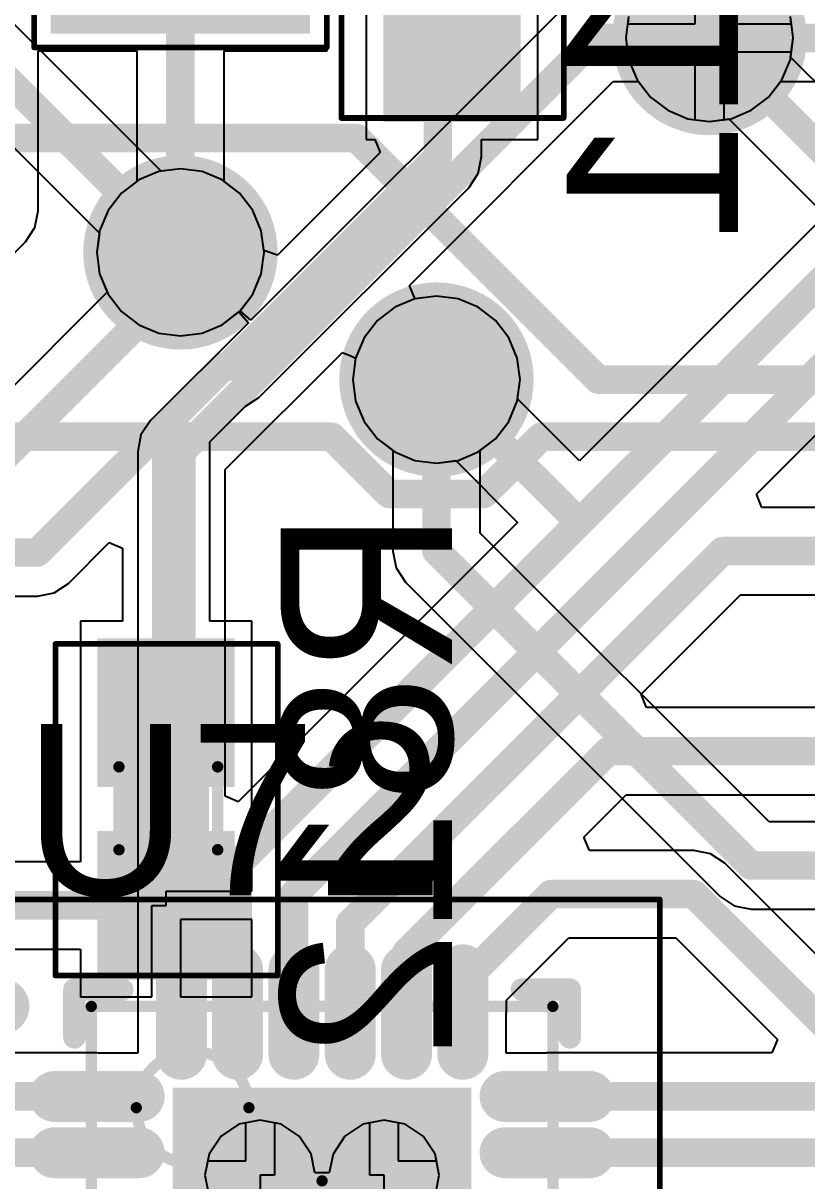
# Model space of a CAD drawing. Header units: millimetres. Extents: x 50.7 to 141.9, y 26.7 to 123.6.
# Drawn here: x 84.84 to 91.8, y 94.62 to 104.91 of the extents above; entities that cross this region are included whole.
import ezdxf

# ---------------------------------------------------------------- set-up
doc = ezdxf.new("R2010")
doc.units = ezdxf.units.MM
for name, color, linetype in [('BottomLayer', 5, 'Continuous'), ('BottomOverlay', 54, 'Continuous'), ('BottomPaste', 16, 'Continuous'), ('BottomSolder', 6, 'Continuous'), ('InternalPlane1', 76, 'Continuous'), ('InternalPlane3', 216, 'Continuous'), ('Mechanical13', 56, 'Continuous'), ('Mechanical15', 56, 'Continuous'), ('Mechanical16', 56, 'Continuous'), ('Mechanical27', 56, 'Continuous'), ('Mechanical6', 56, 'Continuous'), ('MidLayer1', 16, 'Continuous'), ('MidLayer2', 76, 'Continuous'), ('MidLayer3', 90, 'Continuous'), ('MidLayer4', 156, 'Continuous'), ('MultiLayer', 9, 'Continuous'), ('TopLayer', 1, 'Continuous'), ('TopOverlay', 2, 'Continuous'), ('TopPaste', 8, 'Continuous'), ('TopSolder', 216, 'Continuous')]:
    doc.layers.add(name, color=color, linetype=linetype)

msp = doc.modelspace()

# ---------------------------------------------------------------- linework, layer by layer
at = {"layer": 'BottomLayer'}
for p, q in [((87.537, 104.662), (87.537, 105.712)), ((87.884, 105.5), (87.884, 103.874)), ((89.408, 103.874), (89.408, 105.5)), ((90.214, 104.967), (90.189, 104.775)), ((91.675, 104.775), (91.65, 104.967)), ((90.189, 104.775), (90.214, 104.583)), ((91.652, 104.604), (91.675, 104.775)), ((84.97, 103.238), (84.97, 104.662)), ((84.97, 104.662), (85.845, 104.662)), ((85.845, 104.662), (85.845, 103.5)), ((86.621, 103.5), (86.621, 104.662)), ((86.621, 104.662), (87.537, 104.662)), ((90.214, 104.583), (90.289, 104.404)), ((93.633, 102.623), (91.652, 104.604)), ((90.289, 104.404), (90.407, 104.25)), ((90.407, 104.25), (90.561, 104.132)), ((90.561, 104.132), (90.74, 104.057)), ((90.74, 104.057), (90.932, 104.032)), ((90.932, 104.032), (91.103, 104.055)), ((91.103, 104.055), (93.197, 101.96)), ((87.884, 103.874), (87.959, 103.874)), ((87.959, 103.874), (88.007, 103.757)), ((88.907, 103.719), (88.907, 103.874)), ((88.907, 103.874), (89.408, 103.874)), ((88.007, 103.757), (87.094, 102.844)), ((88.878, 103.571), (88.907, 103.719)), ((85.845, 103.5), (85.708, 103.395)), ((86.758, 103.395), (86.621, 103.5)), ((88.794, 103.444), (88.878, 103.571)), ((85.708, 103.395), (85.59, 103.241)), ((86.876, 103.241), (86.758, 103.395)), ((86.929, 101.579), (88.794, 103.444)), ((84.941, 103.09), (84.97, 103.238)), ((85.59, 103.241), (85.515, 103.062)), ((86.951, 103.062), (86.876, 103.241)), ((84.857, 102.964), (84.941, 103.09)), ((85.515, 103.062), (85.49, 102.87)), ((86.974, 102.885), (86.951, 103.062)), ((84.452, 102.559), (84.857, 102.964)), ((87.094, 102.844), (86.974, 102.885)), ((85.49, 102.87), (85.515, 102.678)), ((85.515, 102.678), (85.583, 102.515)), ((85.583, 102.515), (84.167, 101.099)), ((88.507, 102.482), (88.315, 102.457)), ((88.699, 102.457), (88.507, 102.482)), ((88.136, 102.382), (87.982, 102.264)), ((88.315, 102.457), (88.136, 102.382)), ((88.878, 102.382), (88.699, 102.457)), ((89.032, 102.264), (88.878, 102.382)), ((87.982, 102.264), (87.864, 102.11)), ((89.15, 102.11), (89.032, 102.264)), ((87.864, 102.11), (87.789, 101.931)), ((89.225, 101.931), (89.15, 102.11)), ((87.789, 101.931), (87.764, 101.739)), ((89.25, 101.739), (89.225, 101.931)), ((87.764, 101.739), (87.789, 101.547)), ((89.225, 101.547), (89.25, 101.739)), ((86.808, 101.499), (86.929, 101.579)), ((87.789, 101.547), (87.864, 101.368)), ((89.15, 101.368), (89.225, 101.547)), ((86.494, 101.185), (86.808, 101.499)), ((87.864, 101.368), (87.982, 101.214)), ((89.032, 101.214), (89.15, 101.368)), ((86.494, 99.593), (86.494, 101.185)), ((87.982, 101.214), (88.119, 101.109)), ((88.895, 101.109), (89.032, 101.214)), ((88.119, 101.109), (88.119, 100.215)), ((88.895, 100.376), (88.895, 101.109)), ((91.462, 97.809), (88.895, 100.376)), ((85.238, 99.928), (85.6, 100.291)), ((85.6, 100.291), (85.718, 100.242)), ((85.718, 100.242), (85.718, 99.593)), ((88.119, 100.215), (88.148, 100.066)), ((88.148, 100.066), (88.232, 99.94)), ((85.112, 99.844), (85.238, 99.928)), ((88.232, 99.94), (91.026, 97.146)), ((83.261, 99.815), (84.963, 99.815)), ((84.963, 99.815), (85.112, 99.844)), ((85.718, 99.593), (85.344, 99.593)), ((85.344, 99.593), (85.344, 97.968)), ((86.868, 99.593), (86.494, 99.593)), ((86.868, 97.968), (86.868, 99.593)), ((85.344, 97.968), (85.344, 97.968)), ((85.344, 97.968), (85.344, 97.88)), ((86.868, 97.88), (86.868, 97.968)), ((86.868, 97.968), (86.868, 97.968)), ((86.868, 97.968), (86.868, 97.968)), ((85.344, 97.88), (85.344, 97.88)), ((85.344, 97.88), (85.344, 97.455)), ((86.868, 97.194), (86.868, 97.88)), ((86.868, 97.88), (86.868, 97.88)), ((93.211, 97.809), (91.462, 97.809)), ((85.344, 97.455), (84.319, 97.455)), ((86.106, 97.067), (86.106, 97.194)), ((86.106, 97.194), (86.868, 97.194)), ((91.026, 97.146), (91.152, 97.062)), ((85.979, 96.254), (85.979, 97.067)), ((85.979, 97.067), (86.106, 97.067)), ((91.152, 97.062), (91.301, 97.033)), ((91.301, 97.033), (93.211, 97.033)), ((86.868, 96.94), (86.233, 96.94)), ((86.233, 96.94), (86.233, 96.254)), ((86.868, 96.254), (86.868, 96.94)), ((84.23, 96.679), (85.344, 96.679)), ((85.344, 96.679), (85.344, 96.254)), ((85.344, 96.254), (85.979, 96.254)), ((86.233, 96.254), (86.868, 96.254)), ((86.753, 95.122), (86.594, 95.016)), ((86.814, 95.134), (86.753, 95.122)), ((86.814, 94.796), (86.814, 95.134)), ((87.129, 95.122), (87.068, 95.134)), ((87.068, 95.134), (87.068, 94.669)), ((87.288, 95.016), (87.129, 95.122)), ((87.853, 95.122), (87.694, 95.016)), ((87.914, 95.134), (87.853, 95.122)), ((87.914, 94.669), (87.914, 95.134)), ((88.229, 95.122), (88.168, 95.134)), ((88.168, 95.134), (88.168, 94.796)), ((88.388, 95.016), (88.229, 95.122)), ((86.594, 95.016), (86.488, 94.857)), ((87.394, 94.857), (87.288, 95.016)), ((87.694, 95.016), (87.588, 94.857)), ((88.494, 94.857), (88.388, 95.016)), ((86.488, 94.857), (86.476, 94.796)), ((87.427, 94.689), (87.394, 94.857)), ((87.588, 94.857), (87.554, 94.689)), ((88.506, 94.796), (88.494, 94.857)), ((86.476, 94.796), (86.814, 94.796)), ((88.168, 94.796), (88.506, 94.796)), ((87.068, 94.669), (86.941, 94.669)), ((86.941, 94.669), (86.941, 94.542)), ((87.554, 94.689), (87.427, 94.689)), ((88.041, 94.669), (87.914, 94.669)), ((88.041, 94.542), (88.041, 94.669))]:
    msp.add_line(p, q, dxfattribs=at)
at = {"layer": 'BottomLayer', "const_width": 0.254}
for points in [[(86.233, 102.87), (86.233, 105.266)], [(90.932, 104.775), (93.472, 102.235)], [(88.519, 103.719), (88.519, 104.687)], [(86.654, 101.854), (88.519, 103.719)], [(86.233, 102.616), (86.233, 102.87)], [(84.328, 100.711), (86.233, 102.616)], [(86.106, 101.346), (86.614, 101.854)], [(86.614, 101.854), (86.654, 101.854)], [(88.507, 100.215), (88.507, 101.739)], [(84.963, 100.203), (86.106, 101.346)], [(86.106, 98.781), (86.106, 101.346)], [(82.563, 100.203), (84.963, 100.203)], [(88.507, 100.215), (91.301, 97.421)], [(91.301, 97.421), (93.587, 97.421)], [(84.081, 97.067), (86.106, 97.067)], [(85.94, 96.901), (86.106, 97.067)]]:
    msp.add_lwpolyline(points, dxfattribs=at)
at = {"layer": 'BottomLayer'}
for points, const_width in [([(90.691, 104.775, 1), (91.173, 104.775, 1)], 0.483), ([(90.868, 104.775, 1), (90.995, 104.775, 1)], 0.127), ([(88.456, 104.687, 1), (88.582, 104.687, 1)], 0.127), ([(88.456, 103.719, 1), (88.582, 103.719, 1)], 0.127), ([(88.456, 103.719, 1), (88.582, 103.719, 1)], 0.127), ([(85.992, 102.87, 1), (86.474, 102.87, 1)], 0.483), ([(86.169, 102.87, 1), (86.296, 102.87, 1)], 0.127), ([(86.169, 102.87, 1), (86.296, 102.87, 1)], 0.127), ([(86.169, 102.616, 1), (86.296, 102.616, 1)], 0.127), ([(86.169, 102.616, 1), (86.296, 102.616, 1)], 0.127), ([(88.266, 101.739, 1), (88.748, 101.739, 1)], 0.483), ([(86.55, 101.854, 1), (86.677, 101.854, 1)], 0.127), ([(86.55, 101.854, 1), (86.677, 101.854, 1)], 0.127), ([(86.59, 101.854, 1), (86.717, 101.854, 1)], 0.127), ([(86.59, 101.854, 1), (86.717, 101.854, 1)], 0.127), ([(88.443, 101.739, 1), (88.57, 101.739, 1)], 0.127), ([(86.042, 101.346, 1), (86.169, 101.346, 1)], 0.127), ([(86.042, 101.346, 1), (86.169, 101.346, 1)], 0.127), ([(86.042, 101.346, 1), (86.169, 101.346, 1)], 0.127), ([(84.899, 100.203, 1), (85.026, 100.203, 1)], 0.127), ([(84.899, 100.203, 1), (85.026, 100.203, 1)], 0.127), ([(88.443, 100.215, 1), (88.57, 100.215, 1)], 0.127), ([(88.443, 100.215, 1), (88.57, 100.215, 1)], 0.127), ([(86.042, 98.781, 1), (86.169, 98.781, 1)], 0.127), ([(91.237, 97.421, 1), (91.364, 97.421, 1)], 0.127), ([(91.237, 97.421, 1), (91.364, 97.421, 1)], 0.127), ([(86.042, 97.067, 1), (86.169, 97.067, 1)], 0.127), ([(86.042, 97.067, 1), (86.169, 97.067, 1)], 0.127), ([(85.877, 96.901, 1), (86.004, 96.901, 1)], 0.127)]:
    msp.add_lwpolyline(points, format="xyb", close=True, dxfattribs=dict(at, const_width=const_width))
for points in [[(89.154, 104.128), (89.154, 105.246), (88.138, 104.128), (88.138, 105.246)], [(86.614, 98.222), (86.614, 99.339), (85.598, 98.222), (85.598, 99.339)], [(86.614, 96.508), (86.614, 97.626), (85.598, 96.508), (85.598, 97.626)]]:
    msp.add_solid(points, dxfattribs=at)
at = {"layer": 'BottomOverlay'}
msp.add_solid([(86.487, 97.688), (86.487, 98.146), (85.725, 97.688), (85.725, 98.146)], dxfattribs=at)
at = {"layer": 'BottomPaste'}
for points in [[(89.154, 104.128), (89.154, 105.246), (88.138, 104.128), (88.138, 105.246)], [(86.614, 98.222), (86.614, 99.339), (85.598, 98.222), (85.598, 99.339)], [(86.614, 96.508), (86.614, 97.626), (85.598, 96.508), (85.598, 97.626)]]:
    msp.add_solid(points, dxfattribs=at)
at = {"layer": 'BottomSolder', "const_width": 0.584}
for points in [[(90.64, 104.775, 1), (91.224, 104.775, 1)], [(85.941, 102.87, 1), (86.525, 102.87, 1)], [(88.215, 101.739, 1), (88.799, 101.739, 1)]]:
    msp.add_lwpolyline(points, format="xyb", close=True, dxfattribs=at)
at = {"layer": 'BottomSolder'}
for points in [[(85.081, 104.814), (87.385, 104.814), (85.081, 105.718), (87.385, 105.718)], [(89.256, 104.027), (89.256, 105.347), (88.036, 104.027), (88.036, 105.347)], [(86.716, 98.12), (86.716, 99.441), (85.496, 98.12), (85.496, 99.441)], [(86.716, 96.407), (86.716, 97.727), (85.496, 96.407), (85.496, 97.727)]]:
    msp.add_solid(points, dxfattribs=at)
at = {"layer": 'InternalPlane1', "const_width": 0.864}
for points in [[(90.5, 104.775, 1), (91.364, 104.775, 1)], [(85.801, 102.87, 1), (86.665, 102.87, 1)], [(88.075, 101.739, 1), (88.939, 101.739, 1)]]:
    msp.add_lwpolyline(points, format="xyb", close=True, dxfattribs=at)
at = {"layer": 'InternalPlane3', "const_width": 0.864}
for points in [[(90.5, 104.775, 1), (91.364, 104.775, 1)], [(85.801, 102.87, 1), (86.665, 102.87, 1)], [(88.075, 101.739, 1), (88.939, 101.739, 1)]]:
    msp.add_lwpolyline(points, format="xyb", close=True, dxfattribs=at)
at = {"layer": 'Mechanical13', "const_width": 0.1}
for points in [[(85.441, 96.169), (89.541, 96.169)], [(85.441, 92.069), (85.441, 96.169)], [(89.541, 92.069), (89.541, 96.169)]]:
    msp.add_lwpolyline(points, dxfattribs=at)
at = {"layer": 'Mechanical13'}
for points, const_width in [([(85.416, 96.169, 1), (85.466, 96.169, 1)], 0.05), ([(85.416, 96.169, 1), (85.466, 96.169, 1)], 0.05), ([(89.516, 96.169, 1), (89.566, 96.169, 1)], 0.05), ([(89.516, 96.169, 1), (89.566, 96.169, 1)], 0.05), ([(86.841, 95.269, 1), (85.841, 95.269, 1)], 0.1), ([(85.816, 95.269, 1), (85.866, 95.269, 1)], 0.05), ([(86.816, 95.269, 1), (86.866, 95.269, 1)], 0.05)]:
    msp.add_lwpolyline(points, format="xyb", close=True, dxfattribs=dict(at, const_width=const_width))
at = {"layer": 'Mechanical15'}
for points, const_width in [([(84.933, 104.691), (84.933, 106.891)], 0.05), ([(87.533, 104.691), (87.533, 106.891)], 0.05), ([(84.933, 104.691), (87.533, 104.691)], 0.05), ([(84.491, 97.119), (90.491, 97.119)], 0.05), ([(90.491, 91.119), (90.491, 97.119)], 0.05), ([(87.491, 93.619), (87.491, 94.619)], 0.1)]:
    msp.add_lwpolyline(points, dxfattribs=dict(at, const_width=const_width))
for points, const_width in [([(84.921, 104.691, 1), (84.945, 104.691, 1)], 0.025), ([(84.921, 104.691, 1), (84.945, 104.691, 1)], 0.025), ([(87.521, 104.691, 1), (87.545, 104.691, 1)], 0.025), ([(87.521, 104.691, 1), (87.545, 104.691, 1)], 0.025), ([(90.478, 97.119, 1), (90.503, 97.119, 1)], 0.025), ([(90.478, 97.119, 1), (90.503, 97.119, 1)], 0.025), ([(87.466, 94.619, 1), (87.516, 94.619, 1)], 0.05)]:
    msp.add_lwpolyline(points, format="xyb", close=True, dxfattribs=dict(at, const_width=const_width))
at = {"layer": 'Mechanical16', "const_width": 0.102}
for points in [[(85.687, 97.561), (85.687, 98.298)], [(86.563, 97.561), (86.563, 98.298)]]:
    msp.add_lwpolyline(points, dxfattribs=at)
at = {"layer": 'Mechanical16', "const_width": 0.0508}
for points in [[(85.662, 98.298, 1), (85.712, 98.298, 1)], [(86.538, 98.298, 1), (86.589, 98.298, 1)], [(85.662, 97.561, 1), (85.712, 97.561, 1)], [(86.538, 97.561, 1), (86.589, 97.561, 1)]]:
    msp.add_lwpolyline(points, format="xyb", close=True, dxfattribs=at)
at = {"layer": 'Mechanical16'}
for points in [[(89.129, 104.699), (89.129, 105.199), (88.176, 104.699), (88.176, 105.199)], [(86.589, 98.247), (86.589, 98.755), (85.636, 98.247), (85.636, 98.755)], [(86.589, 97.079), (86.589, 97.579), (85.636, 97.079), (85.636, 97.579)]]:
    msp.add_solid(points, dxfattribs=at)
at = {"layer": 'Mechanical27', "const_width": 0.0508}
for points in [[(87.663, 104.064), (87.663, 107.01)], [(89.637, 104.064), (89.637, 107.01)], [(87.663, 104.064), (89.637, 104.064)], [(85.123, 96.444), (85.123, 99.39)], [(85.123, 99.39), (87.097, 99.39)], [(87.097, 96.444), (87.097, 99.39)], [(85.123, 96.444), (87.097, 96.444)]]:
    msp.add_lwpolyline(points, dxfattribs=at)
at = {"layer": 'Mechanical27', "const_width": 0.0254}
for points in [[(87.65, 104.064, 1), (87.676, 104.064, 1)], [(87.65, 104.064, 1), (87.676, 104.064, 1)], [(89.624, 104.064, 1), (89.649, 104.064, 1)], [(89.624, 104.064, 1), (89.649, 104.064, 1)], [(85.11, 99.39, 1), (85.136, 99.39, 1)], [(85.11, 99.39, 1), (85.136, 99.39, 1)], [(87.084, 99.39, 1), (87.109, 99.39, 1)], [(87.084, 99.39, 1), (87.109, 99.39, 1)], [(85.11, 96.444, 1), (85.136, 96.444, 1)], [(85.11, 96.444, 1), (85.136, 96.444, 1)], [(87.084, 96.444, 1), (87.109, 96.444, 1)], [(87.084, 96.444, 1), (87.109, 96.444, 1)]]:
    msp.add_lwpolyline(points, format="xyb", close=True, dxfattribs=at)
at = {"layer": 'Mechanical6'}
msp.add_solid([(86.411, 97.717), (86.411, 98.12), (85.806, 97.717), (85.806, 98.12)], dxfattribs=at)
at = {"layer": 'MidLayer1'}
for points, const_width in [([(90.691, 104.775, 1), (91.173, 104.775, 1)], 0.483), ([(87.733, 103.886, 1), (87.86, 103.886, 1)], 0.127), ([(87.733, 103.886, 1), (87.86, 103.886, 1)], 0.127), ([(85.992, 102.87, 1), (86.474, 102.87, 1)], 0.483), ([(88.266, 101.739, 1), (88.748, 101.739, 1)], 0.483), ([(89.88, 101.739, 1), (90.007, 101.739, 1)], 0.127), ([(89.88, 101.739, 1), (90.007, 101.739, 1)], 0.127), ([(87.515, 101.231, 1), (87.642, 101.231, 1)], 0.127), ([(87.515, 101.231, 1), (87.642, 101.231, 1)], 0.127), ([(89.372, 101.231, 1), (89.499, 101.231, 1)], 0.127), ([(89.372, 101.231, 1), (89.499, 101.231, 1)], 0.127), ([(88.023, 100.723, 1), (88.15, 100.723, 1)], 0.127), ([(88.023, 100.723, 1), (88.15, 100.723, 1)], 0.127), ([(88.864, 100.723, 1), (88.991, 100.723, 1)], 0.127), ([(88.864, 100.723, 1), (88.991, 100.723, 1)], 0.127)]:
    msp.add_lwpolyline(points, format="xyb", close=True, dxfattribs=dict(at, const_width=const_width))
at = {"layer": 'MidLayer1', "const_width": 0.254}
for points in [[(64.687, 103.886), (87.797, 103.886)], [(87.797, 103.886), (89.944, 101.739)], [(89.944, 101.739), (94.305, 101.739)], [(73.942, 101.231), (87.578, 101.231)], [(87.578, 101.231), (88.086, 100.723)], [(88.928, 100.723), (89.436, 101.231)], [(89.436, 101.231), (94.095, 101.231)], [(88.086, 100.723), (88.928, 100.723)]]:
    msp.add_lwpolyline(points, dxfattribs=at)
at = {"layer": 'MidLayer2', "const_width": 0.483}
for points in [[(90.691, 104.775, 1), (91.173, 104.775, 1)], [(85.992, 102.87, 1), (86.474, 102.87, 1)], [(88.266, 101.739, 1), (88.748, 101.739, 1)]]:
    msp.add_lwpolyline(points, format="xyb", close=True, dxfattribs=at)
at = {"layer": 'MidLayer3'}
for p, q in [((90.805, 104.902), (90.805, 105.501)), ((91.059, 105.501), (91.059, 104.902)), ((90.214, 104.967), (90.206, 104.902)), ((91.658, 104.902), (91.65, 104.967)), ((90.206, 104.902), (90.805, 104.902)), ((91.059, 104.902), (91.658, 104.902)), ((90.805, 104.648), (90.206, 104.648)), ((90.206, 104.648), (90.214, 104.583)), ((90.805, 104.049), (90.805, 104.648)), ((91.658, 104.648), (91.059, 104.648)), ((91.059, 104.648), (91.059, 104.049)), ((91.65, 104.583), (91.658, 104.648)), ((90.214, 104.583), (90.289, 104.404)), ((91.575, 104.404), (91.65, 104.583)), ((90.289, 104.404), (90.407, 104.25)), ((91.457, 104.25), (91.575, 104.404)), ((90.407, 104.25), (90.561, 104.132)), ((91.303, 104.132), (91.457, 104.25)), ((90.561, 104.132), (90.74, 104.057)), ((91.124, 104.057), (91.303, 104.132)), ((90.74, 104.057), (90.805, 104.049)), ((91.059, 104.049), (91.124, 104.057)), ((86.233, 103.613), (86.041, 103.588)), ((86.425, 103.588), (86.233, 103.613)), ((85.862, 103.513), (85.708, 103.395)), ((86.041, 103.588), (85.862, 103.513)), ((86.604, 103.513), (86.425, 103.588)), ((86.758, 103.395), (86.604, 103.513)), ((85.708, 103.395), (85.59, 103.241)), ((86.876, 103.241), (86.758, 103.395)), ((85.59, 103.241), (85.515, 103.062)), ((86.951, 103.062), (86.876, 103.241)), ((85.515, 103.062), (85.49, 102.87)), ((86.976, 102.87), (86.951, 103.062)), ((85.49, 102.87), (85.515, 102.678)), ((86.951, 102.678), (86.976, 102.87)), ((85.515, 102.678), (85.59, 102.499)), ((86.876, 102.499), (86.951, 102.678)), ((85.59, 102.499), (85.708, 102.345)), ((86.758, 102.345), (86.876, 102.499)), ((88.507, 102.482), (88.315, 102.457)), ((88.699, 102.457), (88.507, 102.482)), ((88.136, 102.382), (87.982, 102.264)), ((88.315, 102.457), (88.136, 102.382)), ((88.878, 102.382), (88.699, 102.457)), ((89.032, 102.264), (88.878, 102.382)), ((85.708, 102.345), (85.862, 102.227)), ((86.604, 102.227), (86.758, 102.345)), ((87.982, 102.264), (87.864, 102.11)), ((89.15, 102.11), (89.032, 102.264)), ((85.862, 102.227), (86.041, 102.152)), ((86.425, 102.152), (86.604, 102.227)), ((86.041, 102.152), (86.233, 102.127)), ((86.233, 102.127), (86.425, 102.152)), ((87.864, 102.11), (87.789, 101.931)), ((89.225, 101.931), (89.15, 102.11)), ((87.789, 101.931), (87.764, 101.739)), ((89.25, 101.739), (89.225, 101.931)), ((87.764, 101.739), (87.789, 101.547)), ((89.225, 101.547), (89.25, 101.739)), ((87.789, 101.547), (87.864, 101.368)), ((89.15, 101.368), (89.225, 101.547)), ((87.864, 101.368), (87.982, 101.214)), ((89.032, 101.214), (89.15, 101.368)), ((87.982, 101.214), (88.136, 101.096)), ((88.878, 101.096), (89.032, 101.214)), ((88.136, 101.096), (88.315, 101.021)), ((88.699, 101.021), (88.878, 101.096)), ((88.315, 101.021), (88.507, 100.996)), ((88.507, 100.996), (88.699, 101.021)), ((86.753, 95.122), (86.594, 95.016)), ((86.941, 95.159), (86.753, 95.122)), ((87.129, 95.122), (86.941, 95.159)), ((87.288, 95.016), (87.129, 95.122)), ((87.853, 95.122), (87.694, 95.016)), ((88.041, 95.159), (87.853, 95.122)), ((88.229, 95.122), (88.041, 95.159)), ((88.388, 95.016), (88.229, 95.122)), ((86.594, 95.016), (86.488, 94.857)), ((87.394, 94.857), (87.288, 95.016)), ((87.694, 95.016), (87.588, 94.857)), ((88.494, 94.857), (88.388, 95.016)), ((86.488, 94.857), (86.451, 94.669)), ((87.427, 94.689), (87.394, 94.857)), ((87.588, 94.857), (87.554, 94.689)), ((88.531, 94.669), (88.494, 94.857)), ((86.451, 94.669), (86.488, 94.481)), ((87.554, 94.689), (87.427, 94.689)), ((88.494, 94.481), (88.531, 94.669))]:
    msp.add_line(p, q, dxfattribs=at)
at = {"layer": 'MidLayer3', "const_width": 0.483}
for points in [[(90.691, 104.775, 1), (91.173, 104.775, 1)], [(85.992, 102.87, 1), (86.474, 102.87, 1)], [(88.266, 101.739, 1), (88.748, 101.739, 1)]]:
    msp.add_lwpolyline(points, format="xyb", close=True, dxfattribs=at)
at = {"layer": 'MidLayer4'}
for p, q in [((90.214, 104.967), (90.189, 104.775)), ((91.675, 104.775), (91.65, 104.967)), ((90.189, 104.775), (90.214, 104.583)), ((91.65, 104.583), (91.675, 104.775)), ((90.214, 104.583), (90.289, 104.404)), ((91.575, 104.404), (91.65, 104.583)), ((90.289, 104.404), (90.407, 104.25)), ((91.457, 104.25), (91.575, 104.404)), ((90.407, 104.25), (90.561, 104.132)), ((91.303, 104.132), (91.457, 104.25)), ((90.561, 104.132), (90.74, 104.057)), ((91.124, 104.057), (91.303, 104.132)), ((90.74, 104.057), (90.932, 104.032)), ((90.932, 104.032), (91.124, 104.057)), ((86.233, 103.613), (86.041, 103.588)), ((86.425, 103.588), (86.233, 103.613)), ((85.862, 103.513), (85.708, 103.395)), ((86.041, 103.588), (85.862, 103.513)), ((86.604, 103.513), (86.425, 103.588)), ((86.758, 103.395), (86.604, 103.513)), ((85.708, 103.395), (85.59, 103.241)), ((86.876, 103.241), (86.758, 103.395)), ((85.59, 103.241), (85.515, 103.062)), ((86.951, 103.062), (86.876, 103.241)), ((85.515, 103.062), (85.49, 102.87)), ((86.976, 102.87), (86.951, 103.062)), ((85.49, 102.87), (85.515, 102.678)), ((86.951, 102.678), (86.976, 102.87)), ((85.515, 102.678), (85.59, 102.499)), ((86.876, 102.499), (86.951, 102.678)), ((85.59, 102.499), (85.708, 102.345)), ((86.758, 102.345), (86.876, 102.499)), ((88.507, 102.482), (88.315, 102.457)), ((88.699, 102.457), (88.507, 102.482)), ((88.136, 102.382), (87.982, 102.264)), ((88.315, 102.457), (88.136, 102.382)), ((88.878, 102.382), (88.699, 102.457)), ((89.032, 102.264), (88.878, 102.382)), ((85.708, 102.345), (85.862, 102.227)), ((86.604, 102.227), (86.758, 102.345)), ((87.982, 102.264), (87.864, 102.11)), ((89.15, 102.11), (89.032, 102.264)), ((85.862, 102.227), (86.041, 102.152)), ((86.425, 102.152), (86.604, 102.227)), ((86.041, 102.152), (86.233, 102.127)), ((86.233, 102.127), (86.425, 102.152)), ((87.864, 102.11), (87.789, 101.931)), ((89.225, 101.931), (89.15, 102.11)), ((87.789, 101.931), (87.764, 101.739)), ((89.25, 101.739), (89.225, 101.931)), ((87.764, 101.739), (87.789, 101.547)), ((89.225, 101.547), (89.25, 101.739)), ((87.789, 101.547), (87.864, 101.368)), ((89.15, 101.368), (89.225, 101.547)), ((87.864, 101.368), (87.982, 101.214)), ((89.032, 101.214), (89.15, 101.368)), ((87.982, 101.214), (88.136, 101.096)), ((88.878, 101.096), (89.032, 101.214)), ((88.136, 101.096), (88.315, 101.021)), ((88.699, 101.021), (88.878, 101.096)), ((88.315, 101.021), (88.507, 100.996)), ((88.507, 100.996), (88.699, 101.021)), ((86.753, 95.122), (86.594, 95.016)), ((86.814, 95.134), (86.753, 95.122)), ((86.814, 94.796), (86.814, 95.134)), ((87.129, 95.122), (87.068, 95.134)), ((87.068, 95.134), (87.068, 94.669)), ((87.288, 95.016), (87.129, 95.122)), ((87.853, 95.122), (87.694, 95.016)), ((87.914, 95.134), (87.853, 95.122)), ((87.914, 94.669), (87.914, 95.134)), ((88.229, 95.122), (88.168, 95.134)), ((88.168, 95.134), (88.168, 94.796)), ((88.388, 95.016), (88.229, 95.122)), ((86.594, 95.016), (86.488, 94.857)), ((87.394, 94.857), (87.288, 95.016)), ((87.694, 95.016), (87.588, 94.857)), ((88.494, 94.857), (88.388, 95.016)), ((86.488, 94.857), (86.476, 94.796)), ((87.427, 94.689), (87.394, 94.857)), ((87.588, 94.857), (87.554, 94.689)), ((88.506, 94.796), (88.494, 94.857)), ((86.476, 94.796), (86.814, 94.796)), ((88.168, 94.796), (88.506, 94.796)), ((87.068, 94.669), (86.941, 94.669)), ((86.941, 94.669), (86.941, 94.542)), ((87.554, 94.689), (87.427, 94.689)), ((88.041, 94.669), (87.914, 94.669)), ((88.041, 94.542), (88.041, 94.669))]:
    msp.add_line(p, q, dxfattribs=at)
at = {"layer": 'MidLayer4', "const_width": 0.483}
for points in [[(90.691, 104.775, 1), (91.173, 104.775, 1)], [(85.992, 102.87, 1), (86.474, 102.87, 1)], [(88.266, 101.739, 1), (88.748, 101.739, 1)]]:
    msp.add_lwpolyline(points, format="xyb", close=True, dxfattribs=at)
at = {"layer": 'MultiLayer', "const_width": 0.483}
for points in [[(90.691, 104.775, 1), (91.173, 104.775, 1)], [(85.992, 102.87, 1), (86.474, 102.87, 1)], [(88.266, 101.739, 1), (88.748, 101.739, 1)]]:
    msp.add_lwpolyline(points, format="xyb", close=True, dxfattribs=at)
at = {"layer": 'TopLayer'}
for p, q in [((86.062, 103.59), (83.603, 106.05)), ((83.298, 105.256), (85.513, 103.041)), ((89.641, 105.05), (86.858, 102.266)), ((88.266, 102.575), (90.077, 104.387)), ((90.077, 104.387), (90.302, 104.387)), ((90.302, 104.387), (90.407, 104.25)), ((91.457, 104.25), (91.562, 104.387)), ((91.562, 104.387), (92.027, 104.387)), ((90.407, 104.25), (90.561, 104.132)), ((91.303, 104.132), (91.457, 104.25)), ((90.561, 104.132), (90.74, 104.057)), ((91.124, 104.057), (91.303, 104.132)), ((90.74, 104.057), (90.932, 104.032)), ((90.932, 104.032), (91.124, 104.057)), ((86.233, 103.613), (86.062, 103.59)), ((86.425, 103.588), (86.233, 103.613)), ((86.604, 103.513), (86.425, 103.588)), ((86.758, 103.395), (86.604, 103.513)), ((86.876, 103.241), (86.758, 103.395)), ((86.951, 103.062), (86.876, 103.241)), ((92.027, 103.268), (89.777, 101.018)), ((85.513, 103.041), (85.49, 102.87)), ((86.976, 102.87), (86.951, 103.062)), ((85.49, 102.87), (85.515, 102.678)), ((86.951, 102.678), (86.976, 102.87)), ((85.515, 102.678), (85.59, 102.499)), ((86.876, 102.499), (86.951, 102.678)), ((88.299, 102.494), (88.266, 102.575)), ((85.59, 102.499), (85.708, 102.345)), ((86.763, 102.35), (86.876, 102.499)), ((88.317, 102.457), (88.299, 102.494)), ((88.507, 102.482), (88.317, 102.457)), ((88.699, 102.457), (88.507, 102.482)), ((88.878, 102.382), (88.699, 102.457)), ((89.032, 102.264), (88.878, 102.382)), ((85.708, 102.345), (85.862, 102.227)), ((86.604, 102.227), (86.753, 102.34)), ((86.753, 102.34), (86.753, 102.34)), ((86.753, 102.34), (86.753, 102.34)), ((86.753, 102.34), (86.837, 102.245)), ((86.858, 102.266), (86.763, 102.35)), ((89.15, 102.11), (89.032, 102.264)), ((85.862, 102.227), (86.041, 102.152)), ((86.837, 102.245), (85.966, 101.375)), ((86.425, 102.152), (86.604, 102.227)), ((86.041, 102.152), (86.233, 102.127)), ((86.233, 102.127), (86.425, 102.152)), ((89.225, 101.931), (89.15, 102.11)), ((86.629, 100.939), (87.671, 101.98)), ((87.671, 101.98), (87.752, 101.947)), ((87.752, 101.947), (87.789, 101.929)), ((87.789, 101.929), (87.764, 101.739)), ((89.25, 101.739), (89.225, 101.931)), ((91.348, 100.721), (92.478, 101.851)), ((87.764, 101.739), (87.789, 101.547)), ((89.227, 101.568), (89.25, 101.739)), ((87.789, 101.547), (87.864, 101.368)), ((89.777, 101.018), (89.227, 101.568)), ((85.966, 101.375), (85.882, 101.249)), ((87.864, 101.368), (87.982, 101.214)), ((85.882, 101.249), (85.853, 101.1)), ((87.982, 101.214), (88.136, 101.096)), ((85.853, 101.1), (85.853, 96.119)), ((88.136, 101.096), (88.315, 101.021)), ((86.629, 98.037), (86.629, 100.939)), ((88.315, 101.021), (88.507, 100.996)), ((88.507, 100.996), (88.678, 101.019)), ((88.678, 101.019), (89.228, 100.469)), ((91.397, 100.603), (91.348, 100.721)), ((92.449, 100.603), (91.397, 100.603)), ((89.228, 100.469), (86.747, 97.988)), ((90.324, 98.943), (91.208, 99.827)), ((91.208, 99.827), (92.449, 99.827)), ((90.373, 98.825), (90.324, 98.943)), ((94.188, 98.825), (90.373, 98.825)), ((89.816, 97.673), (90.192, 98.049)), ((90.192, 98.049), (93.25, 98.049)), ((86.747, 97.988), (86.629, 98.037)), ((89.865, 97.555), (89.816, 97.673)), ((90.793, 97.555), (89.865, 97.555)), ((90.942, 97.526), (90.793, 97.555)), ((91.068, 97.442), (90.942, 97.526)), ((92.752, 95.757), (91.068, 97.442)), ((89.129, 96.224), (89.684, 96.779)), ((89.684, 96.779), (90.632, 96.779)), ((90.632, 96.779), (91.536, 95.875)), ((89.129, 96.119), (89.129, 96.224)), ((85.853, 96.119), (85.855, 96.109)), ((85.855, 96.109), (85.855, 95.755)), ((89.127, 96.109), (89.129, 96.119)), ((89.127, 95.755), (89.127, 96.109)), ((91.536, 95.875), (91.487, 95.757)), ((85.491, 95.757), (84.624, 95.757)), ((85.501, 95.755), (85.491, 95.757)), ((85.855, 95.755), (85.501, 95.755)), ((89.481, 95.755), (89.127, 95.755)), ((89.491, 95.757), (89.481, 95.755)), ((91.487, 95.757), (89.491, 95.757))]:
    msp.add_line(p, q, dxfattribs=at)
for points, const_width in [([(83.328, 105.775), (86.233, 102.87)], 0.254), ([(86.241, 101.1), (89.916, 104.775)], 0.254), ([(89.916, 104.775), (90.932, 104.775)], 0.254), ([(90.932, 104.775), (97.409, 104.775)], 0.254), ([(89.783, 100.475), (92.825, 103.517)], 0.254), ([(87.241, 97.163), (92.317, 102.239)], 0.254), ([(88.507, 101.739), (89.771, 100.475)], 0.254), ([(86.241, 96.119), (86.241, 101.1)], 0.254), ([(86.741, 97.433), (89.783, 100.475)], 0.254), ([(89.771, 100.475), (89.783, 100.475)], 0.254), ([(87.741, 96.909), (91.047, 100.215)], 0.254), ([(91.047, 100.215), (93.079, 100.215)], 0.254), ([(88.241, 96.647), (90.031, 98.437)], 0.254), ([(90.031, 98.437), (94.349, 98.437)], 0.254), ([(86.741, 96.119), (86.741, 97.433)], 0.254), ([(87.241, 96.119), (87.241, 97.163)], 0.254), ([(88.741, 96.385), (89.523, 97.167)], 0.254), ([(89.523, 97.167), (90.793, 97.167)], 0.254), ([(90.793, 97.167), (92.571, 95.389)], 0.254), ([(87.741, 96.119), (87.741, 96.909)], 0.254), ([(88.241, 96.119), (88.241, 96.647)], 0.254), ([(86.241, 96.494), (86.241, 95.744)], 0.25), ([(86.741, 96.494), (86.741, 95.744)], 0.25), ([(87.241, 96.494), (87.241, 95.744)], 0.25), ([(87.741, 96.494), (87.741, 95.744)], 0.25), ([(88.241, 96.494), (88.241, 95.744)], 0.25), ([(88.741, 96.494), (88.741, 95.744)], 0.25), ([(88.741, 96.119), (88.741, 96.385)], 0.254), ([(84.463, 95.369), (85.491, 95.369)], 0.254), ([(85.116, 95.369), (85.866, 95.369)], 0.25), ([(89.116, 95.369), (89.866, 95.369)], 0.25), ([(89.491, 95.369), (92.551, 95.369)], 0.254), ([(82.931, 94.869), (85.491, 94.869)], 0.254), ([(85.116, 94.869), (85.866, 94.869)], 0.25), ([(89.116, 94.869), (89.866, 94.869)], 0.25), ([(89.491, 94.869), (92.559, 94.869)], 0.254)]:
    msp.add_lwpolyline(points, dxfattribs=dict(at, const_width=const_width))
for points, const_width in [([(90.691, 104.775, 1), (91.173, 104.775, 1)], 0.483), ([(89.852, 104.775, 1), (89.98, 104.775, 1)], 0.127), ([(89.852, 104.775, 1), (89.98, 104.775, 1)], 0.127), ([(90.868, 104.775, 1), (90.995, 104.775, 1)], 0.127), ([(90.868, 104.775, 1), (90.995, 104.775, 1)], 0.127), ([(85.992, 102.87, 1), (86.474, 102.87, 1)], 0.483), ([(86.169, 102.87, 1), (86.296, 102.87, 1)], 0.127), ([(88.266, 101.739, 1), (88.748, 101.739, 1)], 0.483), ([(88.443, 101.739, 1), (88.57, 101.739, 1)], 0.127), ([(86.177, 101.1, 1), (86.304, 101.1, 1)], 0.127), ([(86.177, 101.1, 1), (86.304, 101.1, 1)], 0.127), ([(89.707, 100.475, 1), (89.834, 100.475, 1)], 0.127), ([(89.707, 100.475, 1), (89.834, 100.475, 1)], 0.127), ([(89.719, 100.475, 1), (89.846, 100.475, 1)], 0.127), ([(89.719, 100.475, 1), (89.846, 100.475, 1)], 0.127), ([(89.719, 100.475, 1), (89.846, 100.475, 1)], 0.127), ([(90.983, 100.215, 1), (91.11, 100.215, 1)], 0.127), ([(90.983, 100.215, 1), (91.11, 100.215, 1)], 0.127), ([(89.967, 98.437, 1), (90.094, 98.437, 1)], 0.127), ([(89.967, 98.437, 1), (90.094, 98.437, 1)], 0.127), ([(86.677, 97.433, 1), (86.804, 97.433, 1)], 0.127), ([(86.677, 97.433, 1), (86.804, 97.433, 1)], 0.127), ([(87.177, 97.163, 1), (87.304, 97.163, 1)], 0.127), ([(87.177, 97.163, 1), (87.304, 97.163, 1)], 0.127), ([(89.459, 97.167, 1), (89.586, 97.167, 1)], 0.127), ([(89.459, 97.167, 1), (89.586, 97.167, 1)], 0.127), ([(90.729, 97.167, 1), (90.856, 97.167, 1)], 0.127), ([(90.729, 97.167, 1), (90.856, 97.167, 1)], 0.127), ([(87.677, 96.909, 1), (87.804, 96.909, 1)], 0.127), ([(87.677, 96.909, 1), (87.804, 96.909, 1)], 0.127), ([(88.177, 96.647, 1), (88.304, 96.647, 1)], 0.127), ([(88.177, 96.647, 1), (88.304, 96.647, 1)], 0.127), ([(86.178, 96.494, 1), (86.303, 96.494, 1)], 0.125), ([(86.678, 96.494, 1), (86.803, 96.494, 1)], 0.125), ([(87.178, 96.494, 1), (87.303, 96.494, 1)], 0.125), ([(87.678, 96.494, 1), (87.803, 96.494, 1)], 0.125), ([(88.178, 96.494, 1), (88.303, 96.494, 1)], 0.125), ([(88.678, 96.494, 1), (88.803, 96.494, 1)], 0.125), ([(88.677, 96.385, 1), (88.804, 96.385, 1)], 0.127), ([(88.677, 96.385, 1), (88.804, 96.385, 1)], 0.127), ([(86.177, 96.119, 1), (86.304, 96.119, 1)], 0.127), ([(86.677, 96.119, 1), (86.804, 96.119, 1)], 0.127), ([(87.177, 96.119, 1), (87.304, 96.119, 1)], 0.127), ([(87.677, 96.119, 1), (87.804, 96.119, 1)], 0.127), ([(88.177, 96.119, 1), (88.304, 96.119, 1)], 0.127), ([(88.677, 96.119, 1), (88.804, 96.119, 1)], 0.127), ([(86.178, 95.744, 1), (86.303, 95.744, 1)], 0.125), ([(86.678, 95.744, 1), (86.803, 95.744, 1)], 0.125), ([(87.178, 95.744, 1), (87.303, 95.744, 1)], 0.125), ([(87.678, 95.744, 1), (87.803, 95.744, 1)], 0.125), ([(88.178, 95.744, 1), (88.303, 95.744, 1)], 0.125), ([(88.678, 95.744, 1), (88.803, 95.744, 1)], 0.125), ([(85.053, 95.369, 1), (85.178, 95.369, 1)], 0.125), ([(85.427, 95.369, 1), (85.554, 95.369, 1)], 0.127), ([(85.803, 95.369, 1), (85.928, 95.369, 1)], 0.125), ([(89.053, 95.369, 1), (89.178, 95.369, 1)], 0.125), ([(89.427, 95.369, 1), (89.554, 95.369, 1)], 0.127), ([(89.803, 95.369, 1), (89.928, 95.369, 1)], 0.125), ([(85.053, 94.869, 1), (85.178, 94.869, 1)], 0.125), ([(85.427, 94.869, 1), (85.554, 94.869, 1)], 0.127), ([(85.803, 94.869, 1), (85.928, 94.869, 1)], 0.125), ([(89.053, 94.869, 1), (89.178, 94.869, 1)], 0.125), ([(89.427, 94.869, 1), (89.554, 94.869, 1)], 0.127), ([(89.803, 94.869, 1), (89.928, 94.869, 1)], 0.125)]:
    msp.add_lwpolyline(points, format="xyb", close=True, dxfattribs=dict(at, const_width=const_width))
msp.add_solid([(86.266, 92.894), (88.716, 92.894), (86.266, 95.344), (88.716, 95.344)], dxfattribs=at)
at = {"layer": 'TopOverlay'}
for points, const_width in [([(84.766, 96.169, 1), (84.516, 96.169, 1)], 0.25), ([(85.241, 96.319, 1), (85.341, 96.319, 1)], 0.1), ([(85.241, 96.319, 1), (85.341, 96.319, 1)], 0.1), ([(85.666, 96.319, 1), (85.766, 96.319, 1)], 0.1), ([(89.216, 96.319, 1), (89.316, 96.319, 1)], 0.1), ([(89.641, 96.319, 1), (89.741, 96.319, 1)], 0.1), ([(89.641, 96.319, 1), (89.741, 96.319, 1)], 0.1), ([(84.703, 96.169, 1), (84.828, 96.169, 1)], 0.125), ([(85.241, 95.894, 1), (85.341, 95.894, 1)], 0.1), ([(89.641, 95.894, 1), (89.741, 95.894, 1)], 0.1)]:
    msp.add_lwpolyline(points, format="xyb", close=True, dxfattribs=dict(at, const_width=const_width))
at = {"layer": 'TopOverlay', "const_width": 0.2}
for points in [[(85.291, 96.319), (85.716, 96.319)], [(85.291, 95.894), (85.291, 96.319)], [(89.266, 96.319), (89.691, 96.319)], [(89.691, 95.894), (89.691, 96.319)]]:
    msp.add_lwpolyline(points, dxfattribs=at)
at = {"layer": 'TopPaste', "const_width": 0.25}
for points in [[(86.241, 96.494), (86.241, 95.744)], [(86.741, 96.494), (86.741, 95.744)], [(87.241, 96.494), (87.241, 95.744)], [(87.741, 96.494), (87.741, 95.744)], [(88.241, 96.494), (88.241, 95.744)], [(88.741, 96.494), (88.741, 95.744)], [(85.116, 95.369), (85.866, 95.369)], [(89.116, 95.369), (89.866, 95.369)], [(85.116, 94.869), (85.866, 94.869)], [(89.116, 94.869), (89.866, 94.869)]]:
    msp.add_lwpolyline(points, dxfattribs=at)
at = {"layer": 'TopPaste', "const_width": 0.125}
for points in [[(86.178, 96.494, 1), (86.303, 96.494, 1)], [(86.678, 96.494, 1), (86.803, 96.494, 1)], [(87.178, 96.494, 1), (87.303, 96.494, 1)], [(87.678, 96.494, 1), (87.803, 96.494, 1)], [(88.178, 96.494, 1), (88.303, 96.494, 1)], [(88.678, 96.494, 1), (88.803, 96.494, 1)], [(86.178, 95.744, 1), (86.303, 95.744, 1)], [(86.678, 95.744, 1), (86.803, 95.744, 1)], [(87.178, 95.744, 1), (87.303, 95.744, 1)], [(87.678, 95.744, 1), (87.803, 95.744, 1)], [(88.178, 95.744, 1), (88.303, 95.744, 1)], [(88.678, 95.744, 1), (88.803, 95.744, 1)], [(85.053, 95.369, 1), (85.178, 95.369, 1)], [(85.803, 95.369, 1), (85.928, 95.369, 1)], [(89.053, 95.369, 1), (89.178, 95.369, 1)], [(89.803, 95.369, 1), (89.928, 95.369, 1)], [(85.053, 94.869, 1), (85.178, 94.869, 1)], [(85.803, 94.869, 1), (85.928, 94.869, 1)], [(89.053, 94.869, 1), (89.178, 94.869, 1)], [(89.803, 94.869, 1), (89.928, 94.869, 1)]]:
    msp.add_lwpolyline(points, format="xyb", close=True, dxfattribs=at)
at = {"layer": 'TopPaste'}
msp.add_solid([(86.266, 92.894), (88.716, 92.894), (86.266, 95.344), (88.716, 95.344)], dxfattribs=at)
at = {"layer": 'TopSolder'}
for points, const_width in [([(90.64, 104.775, 1), (91.224, 104.775, 1)], 0.584), ([(85.941, 102.87, 1), (86.525, 102.87, 1)], 0.584), ([(88.215, 101.739, 1), (88.799, 101.739, 1)], 0.584), ([(86.128, 96.494, 1), (86.354, 96.494, 1)], 0.227), ([(86.628, 96.494, 1), (86.854, 96.494, 1)], 0.227), ([(87.128, 96.494, 1), (87.354, 96.494, 1)], 0.227), ([(87.628, 96.494, 1), (87.854, 96.494, 1)], 0.227), ([(88.128, 96.494, 1), (88.354, 96.494, 1)], 0.227), ([(88.628, 96.494, 1), (88.854, 96.494, 1)], 0.227), ([(86.128, 95.744, 1), (86.354, 95.744, 1)], 0.227), ([(86.628, 95.744, 1), (86.854, 95.744, 1)], 0.227), ([(87.128, 95.744, 1), (87.354, 95.744, 1)], 0.227), ([(87.628, 95.744, 1), (87.854, 95.744, 1)], 0.227), ([(88.128, 95.744, 1), (88.354, 95.744, 1)], 0.227), ([(88.628, 95.744, 1), (88.854, 95.744, 1)], 0.227), ([(85.003, 95.369, 1), (85.229, 95.369, 1)], 0.227), ([(85.753, 95.369, 1), (85.979, 95.369, 1)], 0.227), ([(89.003, 95.369, 1), (89.229, 95.369, 1)], 0.227), ([(89.753, 95.369, 1), (89.979, 95.369, 1)], 0.227), ([(85.003, 94.869, 1), (85.229, 94.869, 1)], 0.227), ([(85.753, 94.869, 1), (85.979, 94.869, 1)], 0.227), ([(89.003, 94.869, 1), (89.229, 94.869, 1)], 0.227), ([(89.753, 94.869, 1), (89.979, 94.869, 1)], 0.227)]:
    msp.add_lwpolyline(points, format="xyb", close=True, dxfattribs=dict(at, const_width=const_width))
at = {"layer": 'TopSolder', "const_width": 0.453}
for points in [[(86.241, 96.494), (86.241, 95.744)], [(86.741, 96.494), (86.741, 95.744)], [(87.241, 96.494), (87.241, 95.744)], [(87.741, 96.494), (87.741, 95.744)], [(88.241, 96.494), (88.241, 95.744)], [(88.741, 96.494), (88.741, 95.744)], [(85.116, 95.369), (85.866, 95.369)], [(89.116, 95.369), (89.866, 95.369)], [(85.116, 94.869), (85.866, 94.869)], [(89.116, 94.869), (89.866, 94.869)]]:
    msp.add_lwpolyline(points, dxfattribs=at)
at = {"layer": 'TopSolder'}
msp.add_solid([(86.164, 92.792), (88.818, 92.792), (86.164, 95.446), (88.818, 95.446)], dxfattribs=at)

# ---------------------------------------------------------------- texts
at = {"layer": 'BottomOverlay', "text_generation_flag": 2}
for s, p in [('R811', (91.186, 107.823)), ('R812', (88.646, 100.584))]:
    msp.add_text(s, height=1.524, rotation=90, dxfattribs=at).set_placement(p)
at = {"layer": 'TopOverlay'}
msp.add_text('U72', height=1.524, dxfattribs=at).set_placement((84.836, 97.155))

doc.saveas('drawing.dxf')
